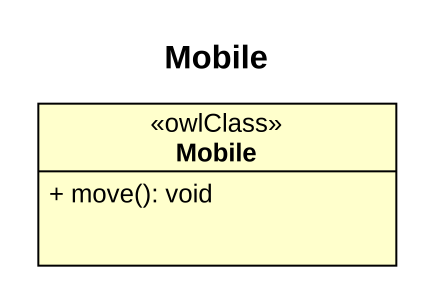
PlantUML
@startuml
title Mobile
hide circle
hide empty members
skinparam classAttributeIconSize 0
class Mobile <<owlClass>> {
  + move(): void
}
@enduml
